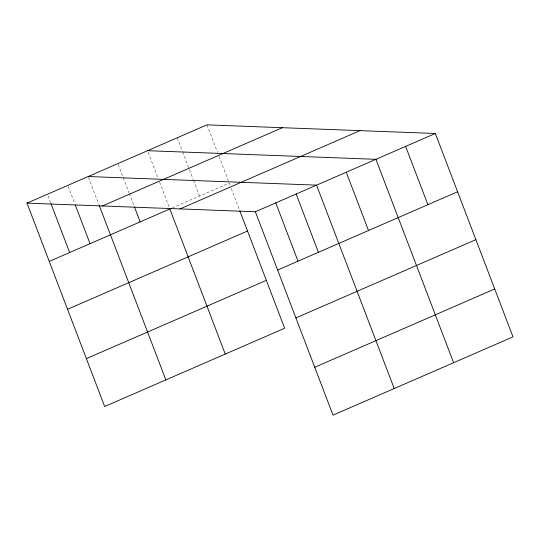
<?xml version="1.0" encoding="UTF-8"?>
<svg xmlns="http://www.w3.org/2000/svg" width="540" height="540" viewBox="0 0 540 540"><rect width="100%" height="100%" fill="white"/><g stroke="black" fill="none" stroke-linecap="round" stroke-linejoin="round"><path stroke-width="0.41" stroke-dasharray="2.7 2.03" d="M172.125 207.974L229.23 183.141L230.121 185.456M206.975 124.855L217.505 152.422M219.011 156.364L228.332 180.779M231.296 188.548L239.558 210.168M177.282 137.774L182.392 151.16M182.696 151.949L193.219 179.516M193.523 180.306L199.537 196.054M148.19 152.26L158.112 178.254M159.617 182.189L169.236 207.394M118.193 164.389L129.019 192.746M129.317 193.529L134.129 206.132M88.493 177.302L99.022 204.869M68.094 186.179L74.709 203.506M47.999 195.838L50.706 202.925"/><path stroke-width="0.81" d="M27 203.128L206.975 124.855L435.335 133.488L513 336.872L333.025 415.145L255.359 211.761L27 203.128L104.666 406.512L284.641 328.239L239.848 210.944M102.357 205.976L282.332 127.703M49.255 261.414L171.362 208.305M180.002 208.913L359.978 130.639M255.359 211.761L435.335 133.488M67.541 309.299L247.516 231.026M277.614 270.041L457.589 191.768M86.38 358.627L266.355 280.354M295.9 317.925L475.875 239.652M314.739 367.261L494.714 288.988M147.582 150.687L375.941 159.32L453.607 362.698M88.196 176.519L316.548 185.146L394.214 388.53M405.641 146.401L427.896 204.687M346.248 172.233L368.503 230.513M296.156 194.022L318.411 252.302M275.758 202.892L298.013 261.171M169.844 208.973L225.248 354.071M134.433 206.921L140.144 221.886M99.319 205.659L165.854 379.897M75.317 205.079L90.052 243.668M51.01 203.708L69.653 252.544"/></g></svg>
